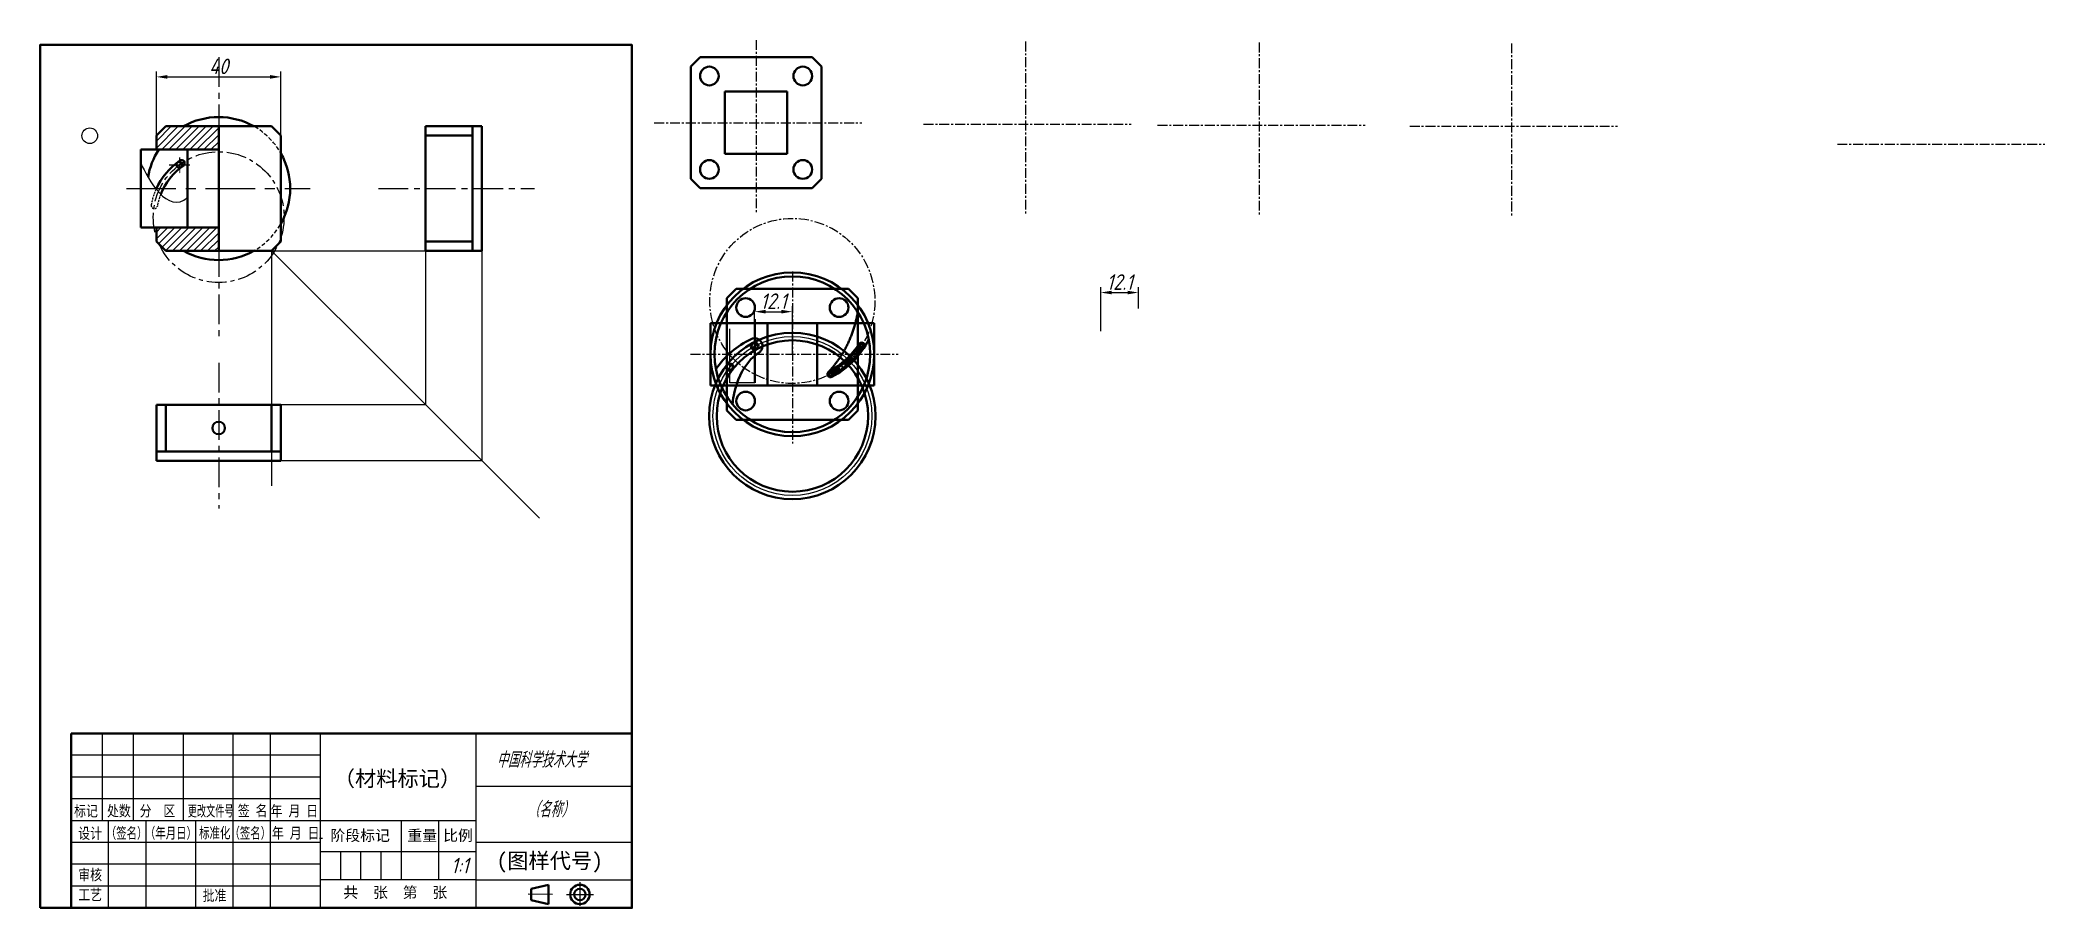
# Model space of a CAD drawing. Header units: millimetres. Extents: x 10 to 654, y 10 to 289.
import ezdxf

# ---------------------------------------------------------------- set-up
doc = ezdxf.new("R2010")
doc.units = ezdxf.units.MM
doc.linetypes.add('CENTER', pattern=[50.8, 31.75, -6.35, 6.35, -6.35])
doc.linetypes.add('DASHED', pattern=[19.05, 12.7, -6.35])
for name, color, linetype, lineweight in [('中心线', 4, 'CENTER', 25), ('文字（注释，工艺）', 7, 'Continuous', 25), ('粗实线（可见轮廓线）', 2, 'Continuous', 50), ('细实线（剖切平面）', 8, 'Continuous', 25), ('细实线（剖切线，标注线）', 3, 'Continuous', 25), ('细实线（引线，其他）', 20, 'Continuous', 25), ('虚线（不可见轮廓线）', 6, 'DASHED', 25), ('辅助线', 5, 'Continuous', 25)]:
    doc.layers.add(name, color=color, linetype=linetype, lineweight=lineweight)
doc.styles.get("Standard").update_dxf_attribs({"font": 'gbeitc.shx', "height": 5, "bigfont": 'gbcbig.shx'})
doc.styles.add('中文', font='')
doc.styles.get('中文').set_extended_font_data('FangSong')
doc.dimstyles.new('ISO-25', dxfattribs={"dimscale": 1.4, "dimtxt": 2.5, "dimasz": 2.5, "dimexe": 1.25, "dimexo": 0, "dimtad": 1, "dimdsep": 46, "dimtxsty": 'Standard', "dimcen": 2.5, "dimadec": 0, "dimazin": 0, "dimtfac": 1, "dimtmove": 0, "dimatfit": 3, "dimfxl": 1, "dimarcsym": 0})

# ---------------------------------------------------------------- blocks, each defined once
blk = doc.blocks.new('*D2')
at = {"layer": 'Defpoints', "color": 0, "transparency": 16777216}
for p in [(87.33, 276.74), (47.33, 257.9), (87.33, 257.9)]:
    blk.add_point(p, dxfattribs=at)
at = {"layer": '细实线（引线，其他）', "color": 0, "lineweight": -2, "transparency": 16777216}
for p, q in [((47.33, 257.9), (47.33, 278.49)), ((87.33, 257.9), (87.33, 278.49)), ((50.83, 276.74), (83.83, 276.74))]:
    blk.add_line(p, q, dxfattribs=at)
at = {"layer": '细实线（引线，其他）', "color": 0, "transparency": 16777216}
for points in [[(50.83, 277.33), (50.83, 276.16), (47.33, 276.74)], [(83.83, 277.33), (83.83, 276.16), (87.33, 276.74)]]:
    blk.add_solid(points, dxfattribs=at)
at = {"layer": '细实线（引线，其他）', "color": 0, "transparency": 16777216, "insert": (67.33, 280.12), "char_height": 5, "attachment_point": 5}
blk.add_mtext('40', dxfattribs=at)
blk = doc.blocks.new('*D9')
at = {"layer": 'Defpoints', "color": 0, "transparency": 16777216}
for p in [(362.62, 207.52), (362.62, 202.44, -1), (350.52, 195.08, 4)]:
    blk.add_point(p, dxfattribs=at)
at = {"layer": '粗实线（可见轮廓线）', "color": 0, "lineweight": -2, "transparency": 16777216}
for p, q in [((350.52, 195.08), (350.52, 209.27)), ((354.02, 207.52), (359.12, 207.52)), ((362.62, 202.44), (362.62, 209.27))]:
    blk.add_line(p, q, dxfattribs=at)
at = {"layer": '粗实线（可见轮廓线）', "color": 0, "transparency": 16777216}
for points in [[(354.02, 208.1), (354.02, 206.94), (350.52, 207.52)], [(359.12, 208.1), (359.12, 206.94), (362.62, 207.52)]]:
    blk.add_solid(points, dxfattribs=at)
at = {"layer": '粗实线（可见轮廓线）', "color": 0, "transparency": 16777216, "insert": (356.57, 210.89), "char_height": 5, "attachment_point": 5}
blk.add_mtext('12.1', dxfattribs=at)
blk = doc.blocks.new('*D11')
at = {"layer": 'Defpoints', "color": 0, "transparency": 16777216}
for p in [(251.5, 201.38), (239.4, 190.34), (251.5, 187.7)]:
    blk.add_point(p, dxfattribs=at)
at = {"layer": '粗实线（可见轮廓线）', "color": 0, "lineweight": -2, "transparency": 16777216}
for p, q in [((239.4, 190.34), (239.4, 203.13)), ((242.9, 201.38), (248, 201.38)), ((251.5, 187.7), (251.5, 203.13))]:
    blk.add_line(p, q, dxfattribs=at)
at = {"layer": '粗实线（可见轮廓线）', "color": 0, "transparency": 16777216}
for points in [[(242.9, 201.96), (242.9, 200.8), (239.4, 201.38)], [(248, 201.96), (248, 200.8), (251.5, 201.38)]]:
    blk.add_solid(points, dxfattribs=at)
at = {"layer": '粗实线（可见轮廓线）', "color": 0, "transparency": 16777216, "insert": (245.45, 204.75), "char_height": 5, "attachment_point": 5}
blk.add_mtext('12.1', dxfattribs=at)

msp = doc.modelspace()

# ---------------------------------------------------------------- hatches: boundary and pattern name
at = {"layer": '细实线（剖切平面）'}
h = msp.add_hatch(dxfattribs=at)
h.set_pattern_fill('ANSI31', color=256, scale=0.5)
h.paths.add_polyline_path([(67.328, 253.401), (67.328, 260.901), (50.328, 260.901), (47.328, 257.901), (47.328, 253.401)])
h = msp.add_hatch(dxfattribs=at)
h.set_pattern_fill('ANSI31', color=256, scale=0.5)
h.paths.add_polyline_path([(67.328, 228.401), (47.328, 228.401), (47.328, 225.33, 0.0298066), (48.231, 222.997), (50.328, 220.901), (67.328, 220.901)])

# ---------------------------------------------------------------- linework, layer by layer
at = {"layer": '中心线', "ltscale": 0.1}
for p, q in [((239.855, 288.555), (239.855, 233.358)), ((326.298, 288.111), (326.298, 232.915)), ((401.414, 287.802), (401.414, 232.606)), ((482.413, 287.5), (482.413, 232.304)), ((207.158, 262.028), (273.793, 262.028)), ((293.601, 261.585), (360.236, 261.585)), ((368.717, 261.276), (435.352, 261.276)), ((449.716, 260.974), (516.351, 260.974)), ((586.975, 255.114, 0.5), (653.609, 255.114, 0.5)), ((586.975, 255.114, -0.5), (653.609, 255.114, -0.5)), ((251.503, 214.229), (251.503, 159.033)), ((218.806, 187.703), (285.441, 187.703))]:
    msp.add_line(p, q, dxfattribs=at)
at = {"layer": '中心线', "ltscale": 0.3}
for p, q in [((67.328, 283.088), (67.328, 193.531)), ((118.611, 240.901), (168.757, 240.901)), ((67.328, 185.006), (67.328, 138.161))]:
    msp.add_line(p, q, dxfattribs=at)
at = {"layer": '中心线', "ltscale": 0.05}
for p, q in [((51.417, 248.536), (58.345, 248.498)), ((54.707, 250.858), (54.707, 245.741))]:
    msp.add_line(p, q, dxfattribs=at)
at = {"layer": '中心线', "ltscale": 0.5}
msp.add_line((37.739, 240.901), (96.721, 240.901), dxfattribs=at)
at = {"layer": '中心线', "ltscale": 0.2}
msp.add_circle((67.328, 231.733), 21, dxfattribs=at)
at = {"layer": '中心线', "ltscale": 0.1}
msp.add_circle((251.503, 204.84), 26.5, dxfattribs=at)
at = {"layer": '文字（注释，工艺）'}
for p, q in [((100.713, 32.284), (99.696, 32.284)), ((174.472, 14.333), (166.686, 14.357)), ((178.955, 14.333), (187.684, 14.333)), ((183.303, 18.246), (183.303, 10.703))]:
    msp.add_line(p, q, dxfattribs=at)
at = {"layer": '粗实线（可见轮廓线）'}
for p, q in [((221.855, 283.028), (218.855, 280.028)), ((218.855, 244.028), (218.855, 280.028)), ((221.855, 283.028), (257.855, 283.028)), ((257.855, 283.028), (260.855, 280.028)), ((260.855, 280.028), (260.855, 244.028)), ((229.855, 252.028), (229.855, 272.028)), ((229.855, 272.028), (239.855, 272.028)), ((239.855, 272.028), (249.855, 272.028)), ((249.855, 272.028), (249.855, 252.028)), ((50.328, 260.901), (47.328, 257.901)), ((47.328, 257.901), (47.328, 253.401)), ((50.328, 260.901), (84.328, 260.901)), ((67.328, 260.901), (67.328, 220.901)), ((84.328, 260.901), (87.328, 257.901)), ((87.328, 257.901), (87.328, 223.901)), ((133.766, 260.901), (148.766, 260.901)), ((133.766, 220.901), (133.766, 260.901)), ((133.766, 257.901), (148.766, 257.901)), ((148.766, 260.901), (148.766, 220.901)), ((151.766, 260.901), (148.766, 260.901)), ((151.766, 220.901), (151.766, 260.901)), ((57.328, 253.401), (42.328, 253.401)), ((42.328, 253.401), (42.328, 228.401)), ((57.328, 253.401), (67.328, 253.401)), ((57.328, 253.401), (57.328, 228.401)), ((249.855, 252.028), (229.855, 252.028)), ((221.855, 241.028), (218.855, 244.028)), ((257.855, 241.028), (221.855, 241.028)), ((260.855, 244.028), (257.855, 241.028)), ((42.328, 228.401), (57.328, 228.401)), ((47.328, 223.901), (47.328, 228.401)), ((57.328, 228.401), (67.328, 228.401)), ((47.328, 223.901), (50.328, 220.901)), ((84.328, 220.901), (50.328, 220.901)), ((87.328, 223.901), (84.328, 220.901)), ((133.766, 223.901), (148.766, 223.901)), ((148.766, 220.901), (133.766, 220.901)), ((151.766, 220.901), (148.766, 220.901)), ((233.503, 208.703), (230.503, 205.703)), ((233.503, 208.703), (269.503, 208.703)), ((269.503, 208.703), (272.503, 205.703)), ((230.503, 169.703), (230.503, 205.703)), ((272.503, 205.703), (272.503, 169.703)), ((243.503, 197.703), (225.203, 197.703)), ((225.203, 197.703), (225.203, 177.703)), ((239.401, 198.945), (239.401, 178.568)), ((243.503, 177.703), (243.503, 197.703)), ((243.503, 197.703), (251.503, 197.703)), ((251.503, 197.703), (259.503, 197.703)), ((259.503, 197.703), (259.503, 177.703)), ((259.503, 197.703), (277.803, 197.703)), ((277.803, 197.703), (277.803, 177.703)), ((225.203, 177.703), (243.503, 177.703)), ((259.503, 177.703), (243.503, 177.703)), ((277.803, 177.703), (259.503, 177.703)), ((47.328, 153.538), (47.328, 171.518)), ((47.328, 171.518), (87.328, 171.518)), ((50.328, 171.518), (50.328, 156.535)), ((84.328, 171.518), (84.328, 156.535)), ((87.328, 171.518), (87.328, 153.538)), ((233.503, 166.703), (230.503, 169.703)), ((272.503, 169.703), (269.503, 166.703)), ((269.503, 166.703), (233.503, 166.703)), ((87.328, 156.535), (47.328, 156.535)), ((87.328, 153.538), (47.328, 153.538)), ((20, 38), (20, 66)), ((20, 66), (200, 66)), ((200, 10), (200, 66)), ((20, 10), (20, 38)), ((173.174, 17.447), (167.63, 16.173)), ((167.63, 16.173), (167.63, 12.492)), ((173.174, 17.447), (173.174, 11.218)), ((20, 10), (200, 10)), ((167.63, 12.492), (173.174, 11.218))]:
    msp.add_line(p, q, dxfattribs=at)
msp.add_lwpolyline([(10, 10), (200, 10), (200, 287), (10, 287)], close=True, dxfattribs=at)
for centre, radius in [((224.855, 277.028), 3), ((254.855, 277.028), 3), ((54.707, 248.518), 0.95), ((224.855, 247.028), 3), ((254.855, 247.028), 3), ((251.503, 187.703), 26.3), ((251.503, 187.703), 25), ((236.503, 202.703), 3), ((266.503, 202.703), 3), ((239.401, 190.339), 1.2), ((239.401, 190.339), 1), ((231.401, 183.583), 1.2), ((231.401, 183.583), 1), ((236.503, 172.703), 3), ((266.503, 172.703), 3), ((67.328, 164.026), 2), ((183.303, 14.333), 3.115), ((183.303, 14.333), 1.84)]:
    msp.add_circle(centre, radius, dxfattribs=at)
at = {"layer": '粗实线（可见轮廓线）', "ltscale": 0.1}
for radius in [26.7, 24.3]:
    msp.add_circle((251.503, 167.893), radius, dxfattribs=at)
at = {"layer": '粗实线（可见轮廓线）', "color": 3}
msp.add_circle((263.753, 181.341), 0.48, dxfattribs=at)
at = {"layer": '粗实线（可见轮廓线）', "ltscale": 0.5}
for start, end in [(60.61602, 119.38398), (330.61602, 29.38398), (240.61602, 299.38398)]:
    msp.add_arc((67.328, 240.901), 22.953, start, end, dxfattribs=at)
at = {"layer": '粗实线（可见轮廓线）'}
for centre, radius, start, end in [((67.328, 240.901), 22.953, 147.00305, 170.949628), ((67.328, 231.733), 22, 124.527398, 155.901005), ((67.328, 231.733), 20, 124.527398, 158.48005), ((55.425, 249.034), 1, 304.527398, 124.527398), ((249.663, 167.773), 27.288, 114.644627, 146.283029), ((239.401, 190.339), 2.5, 302.178192, 116.510578), ((251.503, 204.84), 25.5, 297.531614, 327.097531), ((251.503, 204.84), 26, 297.531614, 327.097531), ((251.503, 204.84), 27, 297.531614, 327.097531), ((251.503, 204.84), 27.5, 297.531614, 333.202619), ((273.753, 190.445), 1, 327.097531, 147.097531), ((273.753, 190.445), 0.5, 327.097531, 147.097531), ((263.753, 181.341), 1, 117.531614, 297.531614), ((263.753, 181.341), 0.5, 117.531614, 297.531614)]:
    msp.add_arc(centre, radius, start, end, dxfattribs=at)
for points, degree in [([(263.29, 182.228), (270.542, 190.145), (272.503, 201.268)], 2), ([(240.779, 188.252), (233.141, 183.352), (232.287, 171.711), (232.287, 171.711)], 3)]:
    msp.add_open_spline(points, degree=degree, dxfattribs=at)
at = {"layer": '细实线（剖切线，标注线）'}
for p, q in [((231.401, 178.568), (231.401, 195.854)), ((239.401, 178.568), (231.401, 178.568)), ((30, 38), (30, 66)), ((40, 38), (40, 66)), ((56, 38), (56, 66)), ((72, 10), (72, 66)), ((84, 10), (84, 66)), ((100, 10), (100, 66)), ((150, 10), (150, 66)), ((100, 59), (20, 59)), ((100, 52), (20, 52)), ((200, 49), (150, 49)), ((100, 45), (20, 45)), ((100, 38), (20, 38)), ((32, 10), (32, 38)), ((44, 10), (44, 38)), ((60, 10), (60, 38)), ((150, 38), (100, 38)), ((126, 19), (126, 38)), ((138, 19), (138, 38)), ((100, 31), (20, 31)), ((150, 28), (100, 28)), ((106.5, 19), (106.5, 28)), ((113, 19), (113, 28)), ((119.5, 19), (119.5, 28)), ((200, 31), (150, 31)), ((100, 24), (20, 24)), ((100, 17), (20, 17)), ((150, 19), (100, 19)), ((150, 19), (200, 19))]:
    msp.add_line(p, q, dxfattribs=at)
at = {"layer": '细实线（引线，其他）'}
msp.add_circle((25.951, 257.861), 2.5, dxfattribs=at)
msp.add_open_spline([(42.328, 249.035), (44.615, 243.937), (51.008, 232.339), (57.328, 238.016)], degree=3, dxfattribs=at)
at = {"layer": '虚线（不可见轮廓线）', "ltscale": 0.1}
msp.add_arc((67.328, 240.901), 22.953, 240.61602, 119.38398, dxfattribs=at)
at = {"layer": '虚线（不可见轮廓线）', "ltscale": 0.05}
for centre, radius, start, end in [((67.328, 231.733), 22, 155.901006, 169.756964), ((67.328, 231.733), 20, 158.480051, 169.756964), ((46.662, 235.467), 1, 169.756964, 349.756964)]:
    msp.add_arc(centre, radius, start, end, dxfattribs=at)
at = {"layer": '辅助线'}
for p, q in [((84.328, 220.901), (133.766, 220.901)), ((84.328, 220.901), (84.328, 145.468)), ((84.328, 220.901), (170.276, 135.05)), ((133.766, 220.901), (133.766, 171.518)), ((151.766, 220.901), (151.766, 153.538)), ((133.766, 171.518), (84.328, 171.518)), ((151.766, 153.538), (84.328, 153.538))]:
    msp.add_line(p, q, dxfattribs=at)
msp.add_circle((251.503, 167.893), 25.5, dxfattribs=at)

# ---------------------------------------------------------------- texts
at = {"layer": '文字（注释，工艺）'}
msp.add_text('中国科学技术大学', height=5, dxfattribs=at).set_placement((156.55, 55.046))
at = {"layer": '文字（注释，工艺）', "style": '中文'}
for s, height, p in [('（材料标记）', 5, (104.273, 49.022)), ('阶段标记', 3.5, (103.2, 31.505)), ('重量', 3.5, (127.895, 31.505)), ('比例', 3.5, (139.395, 31.505)), ('(图样代号)', 5, (156.55, 22.653)), ('共  张  第  张', 3.5, (107.347, 13.236))]:
    msp.add_text(s, height=height, dxfattribs=at).set_placement(p)
for s, width, p in [('标记', 0.8, (20.919, 39.393)), ('处数', 0.8, (31.481, 39.4)), ('分  区', 0.8, (41.954, 39.393)), ('更改文件号', 0.6, (57.408, 39.393)), ('签 名', 0.8, (73.454, 39.468)), ('年 月 日', 0.8, (84, 39.393)), ('设计', 0.8, (22.241, 32.186)), ('（签名）', 0.7, (31.084, 32.284)), ('（年月日）', 0.7, (43.648, 32.284)), ('标准化', 0.7, (61.05, 32.35)), ('（签名）', 0.7, (70.783, 32.284)), ('年 月 日', 0.8, (84.425, 32.275)), ('审核', 0.8, (22.241, 18.876)), ('工艺', 0.8, (22.241, 12.486)), ('批准', 0.8, (62.188, 12.25))]:
    msp.add_text(s, height=3.5, dxfattribs=dict(at, width=width)).set_placement(p)
at = {"layer": '文字（注释，工艺）', "char_height": 5, "attachment_point": 1}
for s, insert, width in [('（名称）', (166.591, 44.109), 15.39694), ('1:1', (141.919, 26.096), 8.84282)]:
    msp.add_mtext(s, dxfattribs=dict(at, insert=insert, width=width))

# ---------------------------------------------------------------- dimensions: what is measured, and where the dimension line sits
at = {"layer": '粗实线（可见轮廓线）'}
dim = msp.add_linear_dim(base=(362.623, 207.52), p1=(350.521, 195.08, 4), p2=(362.623, 202.444, -1), angle=180, dimstyle='ISO-25', dxfattribs=at)
dim.commit()
dim.dimension.update_dxf_attribs({"geometry": '*D9', "text_midpoint": (356.572, 210.895)})
dim = msp.add_linear_dim(base=(251.503, 201.379), p1=(239.401, 190.339), p2=(251.503, 187.703), dimstyle='ISO-25', dxfattribs=at)
dim.commit()
dim.dimension.update_dxf_attribs({"geometry": '*D11', "text_midpoint": (245.452, 204.754)})
at = {"layer": '细实线（引线，其他）'}
dim = msp.add_linear_dim(base=(87.328, 276.744), p1=(47.328, 257.901), p2=(87.328, 257.901), angle=180, dimstyle='ISO-25', dxfattribs=at)
dim.commit()
dim.dimension.update_dxf_attribs({"geometry": '*D2', "text_midpoint": (67.328, 280.119)})

doc.saveas('drawing.dxf')
